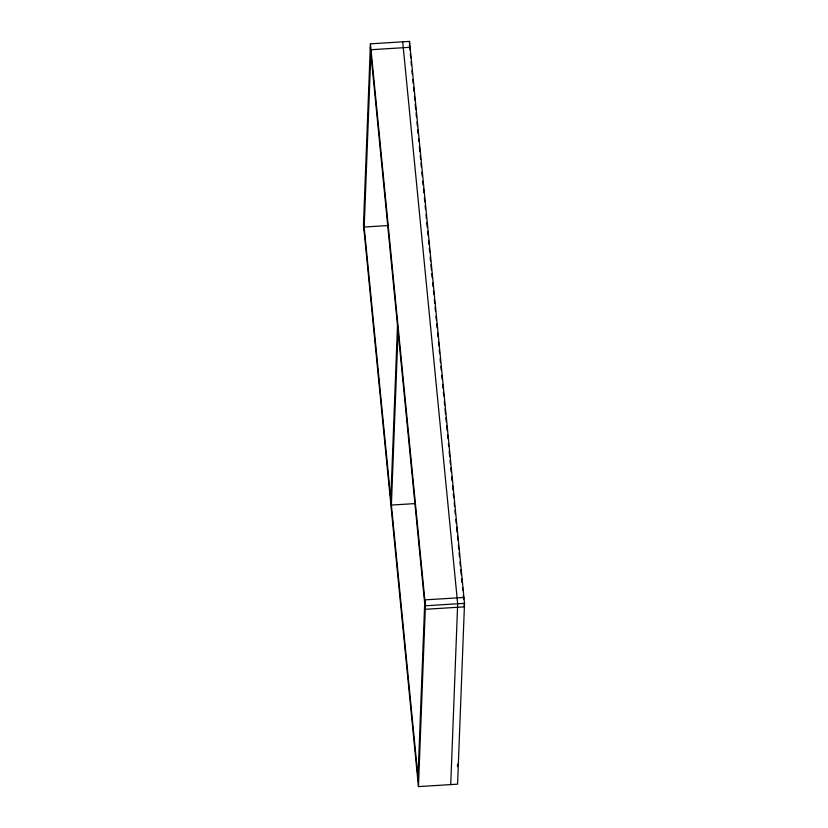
<?xml version="1.0" encoding="UTF-8"?>
<svg xmlns="http://www.w3.org/2000/svg" width="828" height="828" viewBox="0 0 828 828"><rect width="100%" height="100%" fill="white"/><g stroke="black" fill="none" stroke-linecap="round" stroke-linejoin="round"><path stroke-width="1.24" d="M370.426 43.832L363.482 224.657L418.45 786.6L457.573 784.168L464.518 603.343L409.549 41.4L370.426 43.832L425.406 605.775L418.45 786.6M364.051 230.546L371.006 49.721L410.119 47.289L410.026 49.877M390.816 499.17L397.492 325.383M398.061 331.262L391.385 505.059L414.631 503.61M409.446 43.987L409.549 41.4M417.881 780.711L424.826 599.886L463.949 597.454M450.732 784.592L457.677 603.767L402.698 41.824M457.449 766.656L457.542 764.068M387.432 225.589L364.185 227.027L418.016 777.192M425.406 605.775L464.518 603.343M409.415 44.919L409.788 48.769M410.295 53.913L410.667 57.774M411.05 61.634L411.423 65.495M411.93 70.639L412.303 74.489M412.81 79.633L413.182 83.493M413.565 87.354L413.938 91.204M414.445 96.348L414.818 100.209M415.201 104.069L415.697 109.213M416.08 113.074L416.453 116.924M416.96 122.068L417.333 125.928M417.716 129.789L418.088 133.639M418.595 138.783L418.844 141.36M419.351 146.504L419.848 151.648M420.231 155.509L420.603 159.359M420.986 163.219L421.359 167.08M421.866 172.224L422.239 176.074M422.746 181.218L423.118 185.079M423.501 188.939L423.874 192.8M424.381 197.944L424.754 201.794M425.137 205.654L425.509 209.515M426.016 214.659L426.389 218.509M426.772 222.37L427.279 227.514M427.652 231.374L428.035 235.235M428.531 240.379L428.914 244.229M429.287 248.089L429.67 251.95M430.167 257.094L430.55 260.944M430.922 264.805L431.429 269.949M431.802 273.809L432.185 277.67M432.682 282.814L433.065 286.664M433.437 290.524L433.82 294.385M434.317 299.529L434.7 303.379M435.073 307.24L435.456 311.1M435.952 316.244L436.335 320.105M436.708 323.955L437.091 327.816M437.588 332.959L437.971 336.82M438.467 341.964L438.85 345.814M439.223 349.675L439.606 353.535M440.103 358.679L440.486 362.54M440.858 366.39L441.241 370.251M441.738 375.394L442.121 379.255M442.618 384.399L443.001 388.249M443.373 392.11L443.756 395.97M444.253 401.114L444.636 404.975M445.009 408.825L445.516 413.969M445.888 417.829L446.271 421.69M446.644 425.54L447.151 430.684M447.534 434.545L447.907 438.405M448.414 443.549L448.662 446.116M449.169 451.26L449.666 456.404M450.049 460.264L450.422 464.125M450.805 467.975L451.177 471.836M451.684 476.98L452.057 480.84M452.564 485.984L452.937 489.845M453.32 493.695L453.692 497.556M454.199 502.699L454.572 506.56M454.955 510.41L455.328 514.271M455.835 519.415L456.207 523.275M456.59 527.136L457.087 532.28M457.47 536.13L457.843 539.991M458.35 545.135L458.722 548.995M459.105 552.845L459.478 556.706M459.985 561.85L460.358 565.71M460.741 569.571L461.237 574.715M461.62 578.565L461.993 582.426M462.5 587.569L462.748 590.147M463.256 595.28L463.628 599.141M464.135 604.285L464.384 606.862L425.261 609.294L370.292 47.351"/></g></svg>
